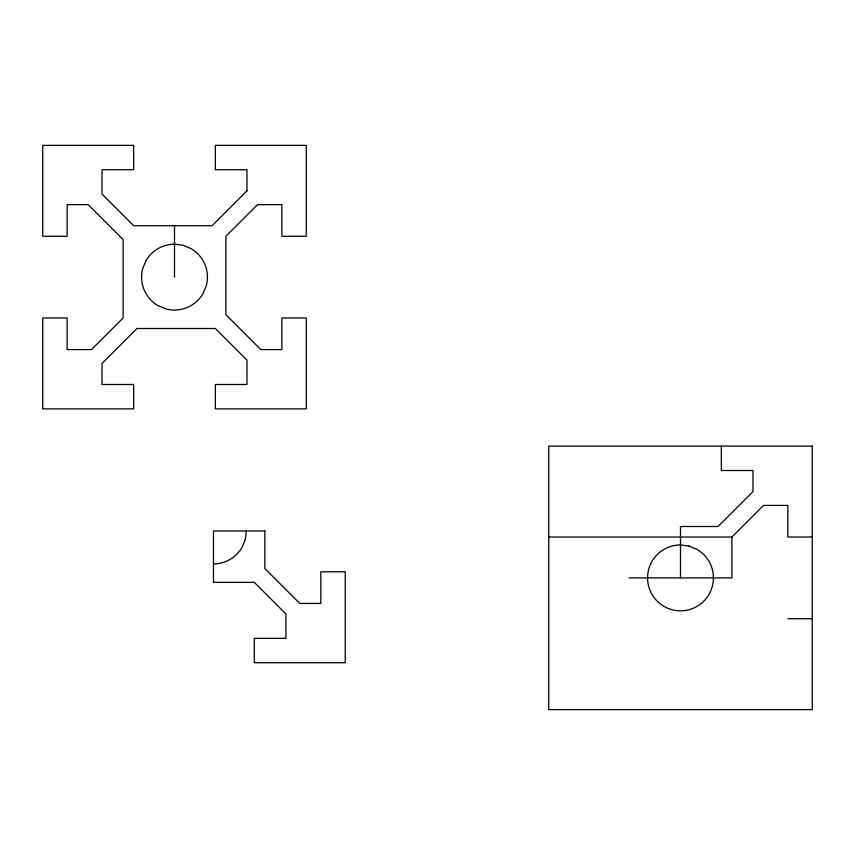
<?xml version="1.0" encoding="UTF-8"?>
<svg xmlns="http://www.w3.org/2000/svg" width="855" height="855" viewBox="0 0 855 855"><rect width="100%" height="100%" fill="white"/><g stroke="black" fill="none" stroke-linecap="round" stroke-linejoin="round"><path stroke-width="1.28" d="M246.4 530.976L245.278 539.494L241.986 547.446A32.939 32.939 0 0 1 213.461 563.915M548.739 537.036L731.88 537.036L763.504 505.412L787.872 505.412L787.872 537.036L812.25 537.036M629.109 577.884L731.88 577.884L731.88 537.036M787.872 618.721L812.25 618.721M721.342 446.128L721.342 470.507L752.966 470.507L752.966 491.582L718.05 526.498L680.495 526.498L680.495 577.884M174.506 225.731L174.506 277.116M145.981 260.647L142.689 268.598A32.939 32.939 0 0 0 158.036 305.641L165.977 308.933A32.939 32.939 0 0 0 203.03 293.586L206.322 285.645A32.939 32.939 0 0 0 190.975 248.591L183.023 245.3L174.506 244.177A32.939 32.939 0 0 0 145.981 260.647M246.967 190.825L212.051 225.731L133.658 225.731L102.034 194.117L102.034 169.739L133.658 169.739L133.658 145.371L42.75 145.371L42.75 236.279L67.128 236.279L67.128 204.655L88.204 204.655L123.12 239.571L123.12 317.964L91.496 349.588L67.128 349.588L67.128 317.964L42.75 317.964L42.75 408.872L133.658 408.872L133.658 384.494L102.034 384.494L102.034 363.418L136.95 328.502L215.342 328.502L246.967 360.126L246.967 384.494L215.342 384.494L215.342 408.872L306.261 408.872L306.261 317.964L281.883 317.964L281.883 349.588L260.796 349.588L225.891 314.672L225.891 236.279L257.505 204.655L281.883 204.655L281.883 236.279L306.261 236.279L306.261 145.371L215.342 145.371L215.342 169.739L246.967 169.739L246.967 190.825M812.25 446.128L548.739 446.128L548.739 709.629L812.25 709.629L812.25 446.128M264.847 530.976L213.461 530.976L213.461 582.362L254.309 582.362L285.923 613.976L285.923 638.354L254.309 638.354L254.309 662.732L345.217 662.732L345.217 571.813L320.839 571.813L320.839 603.438L299.763 603.438L264.847 568.522L264.847 530.976M689.023 546.067L680.495 544.945A32.939 32.939 0 0 0 649.543 589.148A32.939 32.939 0 0 0 701.666 603.117A32.939 32.939 0 0 0 696.964 549.359L689.023 546.067"/></g></svg>
